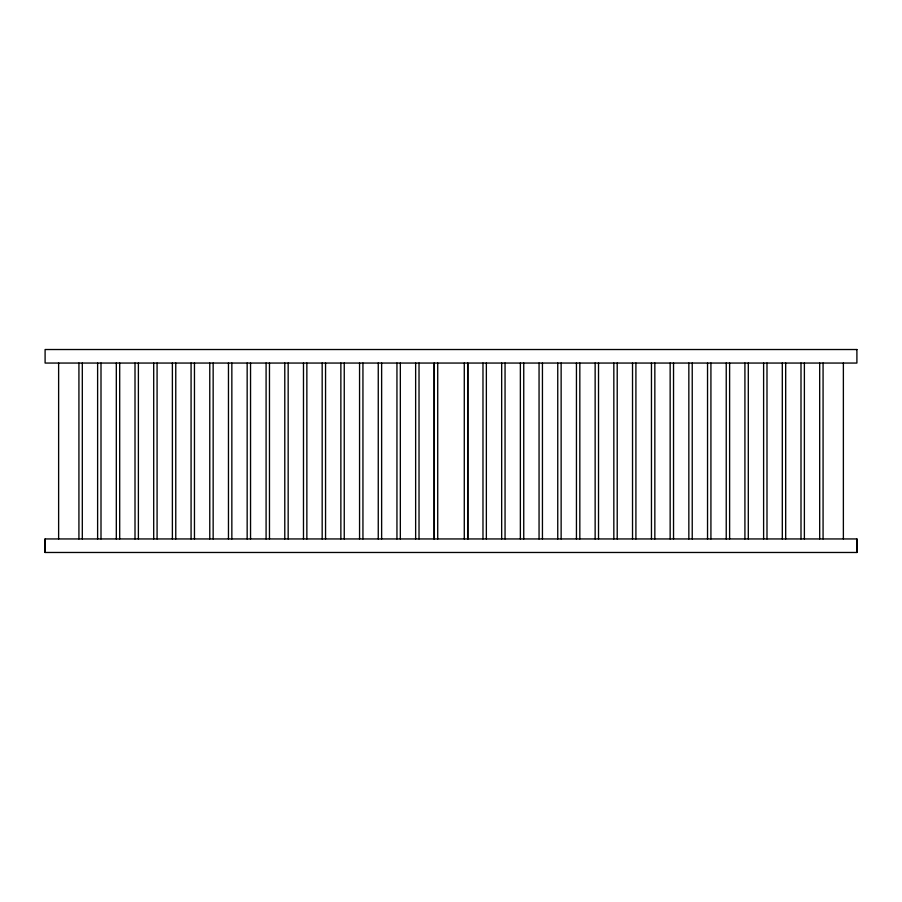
<?xml version="1.0" encoding="UTF-8"?>
<svg xmlns="http://www.w3.org/2000/svg" width="902" height="902" viewBox="0 0 902 902"><rect width="100%" height="100%" fill="white"/><g stroke="black" fill="none" stroke-linecap="round" stroke-linejoin="round"><path stroke-width="1.35" d="M856.9 538.945L856.9 552.475L45.1 552.475L45.1 538.945L856.9 538.945L856.9 552.475M45.28 545.71L45.1 552.475L45.1 538.945M843.37 363.055L843.37 538.945M823.075 363.055L823.075 538.945M819.692 363.055L819.692 538.945M804.381 363.055L804.381 538.945M800.999 363.055L800.999 538.945M785.687 363.055L785.687 538.945M782.305 363.055L782.305 538.945M766.993 363.055L766.993 538.945M763.611 363.055L763.611 538.945M748.299 363.055L748.299 538.945M744.917 363.055L744.917 538.945M729.617 363.055L729.617 538.945M726.234 363.055L726.234 538.945M710.923 363.055L710.923 538.945M707.54 363.055L707.54 538.945M692.229 363.055L692.229 538.945M688.846 363.055L688.846 538.945M673.535 363.055L673.535 538.945M670.152 363.055L670.152 538.945M654.841 363.055L654.841 538.945M651.458 363.055L651.458 538.945M635.91 363.055L635.91 538.945M632.527 363.055L632.527 538.945M617.216 363.055L617.216 538.945M613.834 363.055L613.834 538.945M598.522 363.055L598.522 538.945M595.14 363.055L595.14 538.945M579.828 363.055L579.828 538.945M576.446 363.055L576.446 538.945M561.134 363.055L561.134 538.945M557.752 363.055L557.752 538.945M542.44 363.055L542.44 538.945M539.058 363.055L539.058 538.945M523.746 363.055L523.746 538.945M520.364 363.055L520.364 538.945M505.052 363.055L505.052 538.945M501.67 363.055L501.67 538.945M486.358 363.055L486.358 538.945M482.976 363.055L482.976 538.945M467.912 363.314L467.912 538.945M467.664 363.055L467.664 538.945M464.282 363.055L464.282 538.945M437.718 363.055L437.718 538.945M434.336 363.055L434.336 538.945M434.087 363.314L434.087 538.945M419.024 363.055L419.024 538.945M415.642 363.055L415.642 538.945M400.33 363.055L400.33 538.945M396.948 363.055L396.948 538.945M381.636 363.055L381.636 538.945M378.254 363.055L378.254 538.945M362.942 363.055L362.942 538.945M359.56 363.055L359.56 538.945M344.248 363.055L344.248 538.945M340.866 363.055L340.866 538.945M325.554 363.055L325.554 538.945M322.172 363.055L322.172 538.945M306.86 363.055L306.86 538.945M303.478 363.055L303.478 538.945M288.166 363.055L288.166 538.945M284.784 363.055L284.784 538.945M269.472 363.055L269.472 538.945M266.09 363.055L266.09 538.945M250.542 363.055L250.542 538.945M247.159 363.055L247.159 538.945M231.848 363.055L231.848 538.945M228.465 363.055L228.465 538.945M213.154 363.055L213.154 538.945M209.771 363.055L209.771 538.945M194.46 363.055L194.46 538.945M191.077 363.055L191.077 538.945M175.766 363.055L175.766 538.945M172.383 363.055L172.383 538.945M157.083 363.055L157.083 538.945M153.701 363.055L153.701 538.945M138.389 363.055L138.389 538.945M135.007 363.055L135.007 538.945M119.695 363.055L119.695 538.945M116.313 363.055L116.313 538.945M101.001 363.055L101.001 538.945M97.619 363.055L97.619 538.945M82.307 363.055L82.307 538.945M78.925 363.055L78.925 538.945M58.63 363.055L58.63 538.945M856.9 349.525L45.1 349.525L45.1 363.055L856.9 363.055L856.9 349.525"/></g></svg>
